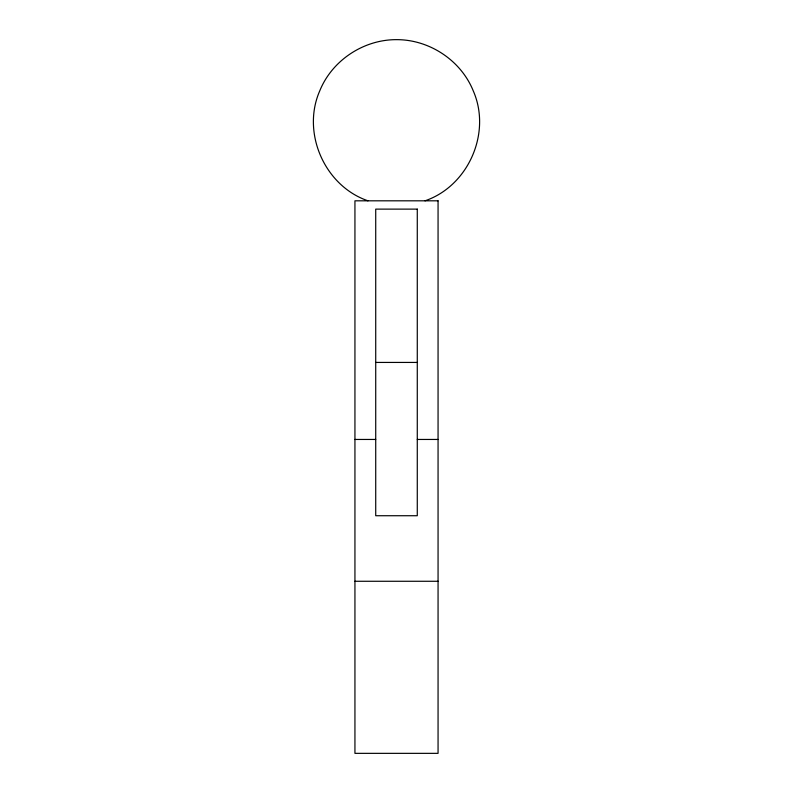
<?xml version="1.0" encoding="UTF-8"?>
<svg xmlns="http://www.w3.org/2000/svg" width="793" height="793" viewBox="0 0 793 793"><rect width="100%" height="100%" fill="white"/><g stroke="black" fill="none" stroke-linecap="round" stroke-linejoin="round"><path stroke-width="1.19" d="M424.998 200.817C468.316 186.058 491.66 132.907 473.292 90.957C460.991 60.387 429.409 39.531 396.5 39.65C363.591 39.531 332.009 60.387 319.708 90.957C301.34 132.907 324.684 186.058 368.002 200.817M375.723 362.431L417.277 362.431M354.937 439.451L375.723 439.451M417.277 439.451L438.063 439.451M354.937 581.269L438.063 581.269M438.063 200.817L354.937 200.817L354.937 753.35L438.063 753.35L438.063 200.817M417.277 209.124L375.723 209.124L375.723 515.728L417.277 515.728L417.277 209.124"/></g></svg>
